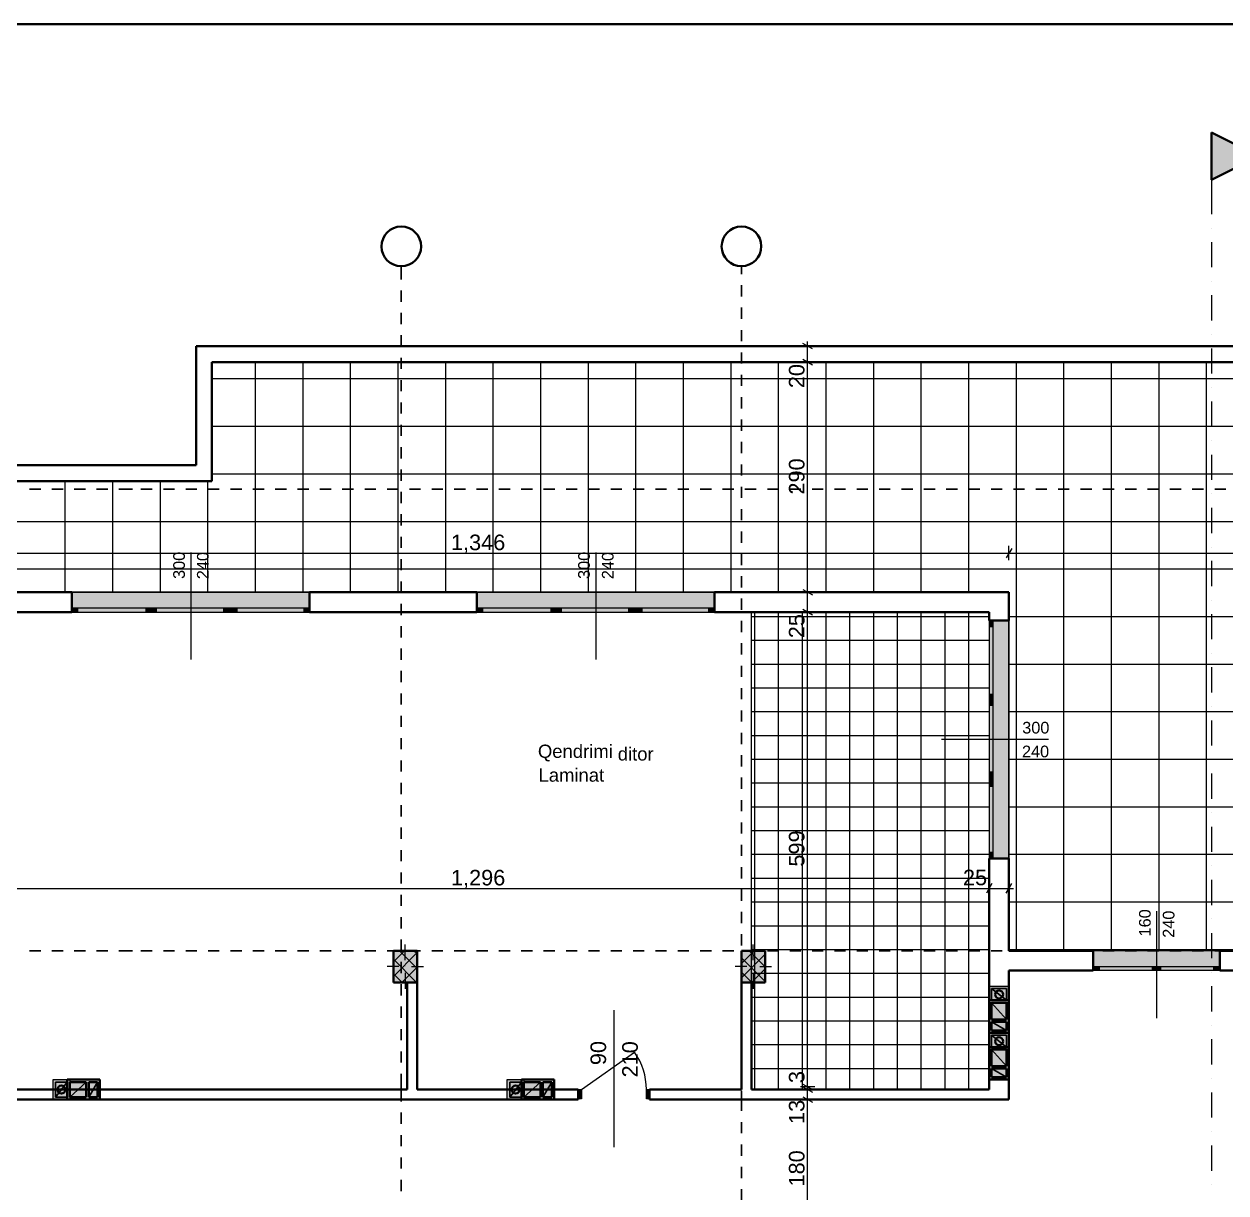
# Model space of a CAD drawing. Header units: centimetres. Extents: x -2434 to 2614, y -2658 to 878.
# Drawn here: x -894 to 623, y -597 to 878 of the extents above; entities that cross this region are included whole.
import ezdxf

# ---------------------------------------------------------------- set-up
doc = ezdxf.new("R2010")
doc.units = ezdxf.units.CM
for name, color, linetype, true_color in [('PDF_0_Pen_No__1#1', 7, 'Continuous', 0xa80f02), ('PDF_2D Drafting - General', 7, 'Continuous', 0xa80f02), ('PDF_A-COLS_Pen_No__97#1', 7, 'Continuous', 0x6a6a6a), ('PDF_Annotation - Text', 7, 'Continuous', 0xa80f02), ('PDF_Geometry', 7, 'Continuous', 0x999999), ('PDF_Marker - Section', 7, 'Continuous', 0x80c2ff), ('PDF_Structural - Shear', 7, 'Continuous', 0xdf0000)]:
    doc.layers.add(name, color=color, linetype=linetype, true_color=true_color)
doc.layers.add('PDF_Dimensioning - General', color=7, linetype='Continuous')
doc.layers.add('PDF_Structural - Bearing', color=7, linetype='Continuous')
doc.styles.add('PDF Arial', font='')
doc.styles.get('PDF Arial').set_extended_font_data('Arial')

msp = doc.modelspace()

# ---------------------------------------------------------------- linework, layer by layer
at = {"layer": 'PDF_0_Pen_No__1#1', "lineweight": 35}
for points in [[(324.4, -395.1), (324.4, -354)], [(324.4, -354), (349.5, -354)], [(327.4, -357), (346.5, -357)], [(327.4, -378), (327.4, -357)], [(346.5, -357), (346.5, -378)], [(349.5, -354), (349.5, -395.1)], [(346.5, -378), (327.4, -378)], [(346.5, -381), (327.4, -381)], [(327.4, -392.1), (327.4, -381)], [(346.5, -392.1), (327.4, -392.1)], [(346.5, -381), (346.5, -392.1)], [(349.5, -395.1), (324.4, -395.1)], [(324.4, -454.1), (324.4, -413.1)], [(324.4, -413.1), (349.5, -413.1)], [(327.4, -416.1), (346.5, -416.1)], [(327.4, -437.1), (327.4, -416.1)], [(346.5, -416.1), (346.5, -437.1)], [(349.5, -413.1), (349.5, -454.1)], [(346.5, -437.1), (327.4, -437.1)], [(-839.1, -479.1), (-839.1, -454.1)], [(-839.1, -454.1), (-798.1, -454.1)], [(-798.1, -454.1), (-798.1, -479.1)], [(-265.7, -479.1), (-265.7, -454.1)], [(-265.7, -454.1), (-224.7, -454.1)], [(-224.7, -454.1), (-224.7, -479.1)], [(349.5, -454.1), (324.4, -454.1)], [(346.5, -440.1), (327.4, -440.1)], [(327.4, -451.1), (327.4, -440.1)], [(346.5, -451.1), (327.4, -451.1)], [(346.5, -440.1), (346.5, -451.1)], [(-836.1, -476.1), (-836.1, -457.1)], [(-836.1, -457.1), (-815.1, -457.1)], [(-815.1, -457.1), (-815.1, -476.1)], [(-812.1, -457.1), (-812.1, -476.1)], [(-812.1, -457.1), (-801.1, -457.1)], [(-801.1, -457.1), (-801.1, -476.1)], [(-262.7, -476.1), (-262.7, -457.1)], [(-262.7, -457.1), (-241.7, -457.1)], [(-241.7, -457.1), (-241.7, -476.1)], [(-238.7, -457.1), (-238.7, -476.1)], [(-238.7, -457.1), (-227.7, -457.1)], [(-227.7, -457.1), (-227.7, -476.1)], [(-798.1, -479.1), (-839.1, -479.1)], [(-815.1, -476.1), (-836.1, -476.1)], [(-801.1, -476.1), (-812.1, -476.1)], [(-224.7, -479.1), (-265.7, -479.1)], [(-241.7, -476.1), (-262.7, -476.1)], [(-227.7, -476.1), (-238.7, -476.1)]]:
    msp.add_lwpolyline(points, dxfattribs=at)
at = {"layer": 'PDF_2D Drafting - General', "lineweight": 35}
msp.add_circle((337, -405.6), 5, dxfattribs=at)
for centre, ratio in [((337, -346.5), 0.999465), ((-846.6, -466.6), 0.999433), ((-273.2, -466.6), 0.999478)]:
    msp.add_ellipse(centre, major_axis=(-5, 0), ratio=ratio, dxfattribs=at)
at = {"layer": 'PDF_A-COLS_Pen_No__97#1', "lineweight": 18}
for points in [[(324.4, -357), (324.4, -336)], [(324.4, -336), (349.5, -336)], [(346.5, -339), (327.4, -339)], [(327.4, -339), (327.4, -354)], [(327.4, -354), (327.4, -339)], [(327.4, -339), (346.5, -339)], [(327.4, -339), (346.5, -354)], [(327.4, -354), (327.4, -339)], [(346.5, -354), (327.4, -339)], [(327.4, -339), (346.5, -339)], [(346.5, -354), (346.5, -339)], [(346.5, -339), (346.5, -354)], [(346.5, -339), (346.5, -354)], [(349.5, -336), (349.5, -357)], [(324.4, -354), (324.4, -395.1)], [(349.5, -354), (324.4, -354)], [(349.5, -357), (324.4, -357)], [(327.4, -354), (346.5, -354)], [(346.5, -354), (327.4, -354)], [(346.5, -354), (327.4, -354)], [(327.4, -357), (346.5, -357)], [(327.4, -378), (327.4, -357)], [(327.4, -378), (327.4, -357)], [(327.4, -357), (346.5, -378)], [(327.4, -357), (346.5, -378)], [(346.5, -357), (327.4, -357)], [(346.5, -357), (346.5, -378)], [(346.5, -378), (346.5, -357)], [(349.5, -395.1), (349.5, -354)], [(346.5, -378), (327.4, -378)], [(346.5, -378), (327.4, -378)], [(327.4, -381), (346.5, -381)], [(327.4, -392.1), (327.4, -381)], [(346.5, -392.1), (327.4, -381)], [(327.4, -381), (327.4, -392.1)], [(327.4, -381), (346.5, -392.1)], [(346.5, -381), (327.4, -381)], [(346.5, -392.1), (327.4, -392.1)], [(327.4, -392.1), (346.5, -392.1)], [(346.5, -381), (346.5, -392.1)], [(346.5, -392.1), (346.5, -381)], [(324.4, -416.1), (324.4, -395.1)], [(324.4, -395.1), (349.5, -395.1)], [(324.4, -395.1), (349.5, -395.1)], [(346.5, -398.1), (327.4, -398.1)], [(327.4, -398.1), (327.4, -413.1)], [(327.4, -413.1), (327.4, -398.1)], [(327.4, -398.1), (346.5, -398.1)], [(327.4, -398.1), (346.5, -413.1)], [(327.4, -413.1), (327.4, -398.1)], [(346.5, -413.1), (327.4, -398.1)], [(327.4, -398.1), (346.5, -398.1)], [(346.5, -413.1), (346.5, -398.1)], [(346.5, -398.1), (346.5, -413.1)], [(346.5, -398.1), (346.5, -413.1)], [(349.5, -395.1), (349.5, -416.1)], [(324.4, -413.1), (324.4, -454.1)], [(349.5, -413.1), (324.4, -413.1)], [(349.5, -416.1), (324.4, -416.1)], [(327.4, -413.1), (346.5, -413.1)], [(346.5, -413.1), (327.4, -413.1)], [(346.5, -413.1), (327.4, -413.1)], [(327.4, -416.1), (346.5, -416.1)], [(327.4, -437.1), (327.4, -416.1)], [(327.4, -437.1), (327.4, -416.1)], [(327.4, -416.1), (346.5, -437.1)], [(327.4, -416.1), (346.5, -437.1)], [(346.5, -416.1), (327.4, -416.1)], [(346.5, -416.1), (346.5, -437.1)], [(346.5, -437.1), (346.5, -416.1)], [(349.5, -454.1), (349.5, -413.1)], [(346.5, -437.1), (327.4, -437.1)], [(346.5, -437.1), (327.4, -437.1)], [(-857.1, -479.1), (-857.1, -454.1)], [(-857.1, -454.1), (-836.1, -454.1)], [(-839.1, -454.1), (-839.1, -479.1)], [(-798.1, -454.1), (-839.1, -454.1)], [(-836.1, -454.1), (-836.1, -479.1)], [(-798.1, -479.1), (-798.1, -454.1)], [(-283.7, -479.1), (-283.7, -454.1)], [(-283.7, -454.1), (-262.7, -454.1)], [(-265.7, -454.1), (-265.7, -479.1)], [(-224.7, -454.1), (-265.7, -454.1)], [(-262.7, -454.1), (-262.7, -479.1)], [(-224.7, -479.1), (-224.7, -454.1)], [(324.4, -454.1), (349.5, -454.1)], [(327.4, -440.1), (346.5, -440.1)], [(327.4, -451.1), (327.4, -440.1)], [(346.5, -451.1), (327.4, -440.1)], [(327.4, -440.1), (327.4, -451.1)], [(327.4, -440.1), (346.5, -451.1)], [(346.5, -440.1), (327.4, -440.1)], [(346.5, -451.1), (327.4, -451.1)], [(327.4, -451.1), (346.5, -451.1)], [(346.5, -440.1), (346.5, -451.1)], [(346.5, -451.1), (346.5, -440.1)], [(-839.1, -457.1), (-854.1, -457.1)], [(-854.1, -457.1), (-854.1, -476.1)], [(-854.1, -476.1), (-854.1, -457.1)], [(-854.1, -457.1), (-839.1, -457.1)], [(-854.1, -476.1), (-839.1, -457.1)], [(-839.1, -457.1), (-854.1, -476.1)], [(-854.1, -476.1), (-854.1, -457.1)], [(-854.1, -457.1), (-839.1, -457.1)], [(-839.1, -476.1), (-839.1, -457.1)], [(-839.1, -457.1), (-839.1, -476.1)], [(-839.1, -457.1), (-839.1, -476.1)], [(-836.1, -457.1), (-815.1, -457.1)], [(-836.1, -476.1), (-836.1, -457.1)], [(-836.1, -476.1), (-815.1, -457.1)], [(-836.1, -476.1), (-815.1, -457.1)], [(-836.1, -457.1), (-836.1, -476.1)], [(-815.1, -457.1), (-836.1, -457.1)], [(-815.1, -457.1), (-815.1, -476.1)], [(-815.1, -457.1), (-815.1, -476.1)], [(-812.1, -476.1), (-812.1, -457.1)], [(-812.1, -457.1), (-801.1, -457.1)], [(-801.1, -457.1), (-812.1, -476.1)], [(-812.1, -476.1), (-801.1, -457.1)], [(-812.1, -457.1), (-812.1, -476.1)], [(-801.1, -457.1), (-812.1, -457.1)], [(-801.1, -457.1), (-801.1, -476.1)], [(-801.1, -476.1), (-801.1, -457.1)], [(-265.7, -457.1), (-280.7, -457.1)], [(-280.7, -457.1), (-280.7, -476.1)], [(-280.7, -476.1), (-280.7, -457.1)], [(-280.7, -457.1), (-265.7, -457.1)], [(-280.7, -476.1), (-265.7, -457.1)], [(-265.7, -457.1), (-280.7, -476.1)], [(-280.7, -476.1), (-280.7, -457.1)], [(-280.7, -457.1), (-265.7, -457.1)], [(-265.7, -476.1), (-265.7, -457.1)], [(-265.7, -457.1), (-265.7, -476.1)], [(-265.7, -457.1), (-265.7, -476.1)], [(-262.7, -457.1), (-241.7, -457.1)], [(-262.7, -476.1), (-262.7, -457.1)], [(-262.7, -476.1), (-241.7, -457.1)], [(-262.7, -476.1), (-241.7, -457.1)], [(-262.7, -457.1), (-262.7, -476.1)], [(-241.7, -457.1), (-262.7, -457.1)], [(-241.7, -457.1), (-241.7, -476.1)], [(-241.7, -457.1), (-241.7, -476.1)], [(-238.7, -476.1), (-238.7, -457.1)], [(-238.7, -457.1), (-227.7, -457.1)], [(-227.7, -457.1), (-238.7, -476.1)], [(-238.7, -476.1), (-227.7, -457.1)], [(-238.7, -457.1), (-238.7, -476.1)], [(-227.7, -457.1), (-238.7, -457.1)], [(-227.7, -457.1), (-227.7, -476.1)], [(-227.7, -476.1), (-227.7, -457.1)], [(-836.1, -479.1), (-857.1, -479.1)], [(-854.1, -476.1), (-839.1, -476.1)], [(-839.1, -476.1), (-854.1, -476.1)], [(-839.1, -476.1), (-854.1, -476.1)], [(-839.1, -479.1), (-798.1, -479.1)], [(-815.1, -476.1), (-836.1, -476.1)], [(-815.1, -476.1), (-836.1, -476.1)], [(-801.1, -476.1), (-812.1, -476.1)], [(-812.1, -476.1), (-801.1, -476.1)], [(-262.7, -479.1), (-283.7, -479.1)], [(-280.7, -476.1), (-265.7, -476.1)], [(-265.7, -476.1), (-280.7, -476.1)], [(-265.7, -476.1), (-280.7, -476.1)], [(-265.7, -479.1), (-224.7, -479.1)], [(-241.7, -476.1), (-262.7, -476.1)], [(-241.7, -476.1), (-262.7, -476.1)], [(-227.7, -476.1), (-238.7, -476.1)], [(-238.7, -476.1), (-227.7, -476.1)]]:
    msp.add_lwpolyline(points, dxfattribs=at)
at = {"layer": 'PDF_A-COLS_Pen_No__97#1', "transparency": 33554559}
for points in [[(349.5, -357), (324.4, -357), (349.5, -336), (324.4, -336)], [(346.5, -354), (346.5, -339), (327.4, -354), (327.4, -339)], [(349.5, -395.1), (324.4, -395.1), (349.5, -354), (324.4, -354)], [(346.5, -378), (346.5, -357), (327.4, -378), (327.4, -357)], [(346.5, -378), (327.4, -378), (327.4, -357)], [(346.5, -381), (327.4, -381), (346.5, -392.1), (327.4, -392.1)], [(327.4, -381), (346.5, -392.1), (327.4, -392.1)], [(349.5, -416.1), (324.4, -416.1), (349.5, -395.1), (324.4, -395.1)], [(346.5, -413.1), (346.5, -398.1), (327.4, -413.1), (327.4, -398.1)], [(349.5, -454.1), (324.4, -454.1), (349.5, -413.1), (324.4, -413.1)], [(346.5, -437.1), (346.5, -416.1), (327.4, -437.1), (327.4, -416.1)], [(346.5, -437.1), (327.4, -437.1), (327.4, -416.1)], [(-836.1, -454.1), (-836.1, -479.1), (-857.1, -454.1), (-857.1, -479.1)], [(-798.1, -454.1), (-798.1, -479.1), (-839.1, -454.1), (-839.1, -479.1)], [(-262.7, -454.1), (-262.7, -479.1), (-283.7, -454.1), (-283.7, -479.1)], [(-224.7, -454.1), (-224.7, -479.1), (-265.7, -454.1), (-265.7, -479.1)], [(346.5, -440.1), (327.4, -440.1), (346.5, -451.1), (327.4, -451.1)], [(327.4, -440.1), (346.5, -451.1), (327.4, -451.1)], [(-839.1, -457.1), (-854.1, -457.1), (-839.1, -476.1), (-854.1, -476.1)], [(-815.1, -457.1), (-836.1, -457.1), (-815.1, -476.1), (-836.1, -476.1)], [(-815.1, -457.1), (-815.1, -476.1), (-836.1, -476.1)], [(-812.1, -457.1), (-812.1, -476.1), (-801.1, -457.1), (-801.1, -476.1)], [(-812.1, -476.1), (-801.1, -457.1), (-801.1, -476.1)], [(-265.7, -457.1), (-280.7, -457.1), (-265.7, -476.1), (-280.7, -476.1)], [(-241.7, -457.1), (-262.7, -457.1), (-241.7, -476.1), (-262.7, -476.1)], [(-241.7, -457.1), (-241.7, -476.1), (-262.7, -476.1)], [(-238.7, -457.1), (-238.7, -476.1), (-227.7, -457.1), (-227.7, -476.1)], [(-238.7, -476.1), (-227.7, -457.1), (-227.7, -476.1)]]:
    msp.add_solid(points, dxfattribs=at)
at = {"layer": 'PDF_A-COLS_Pen_No__97#1', "color": 7, "true_color": 0xffffff, "transparency": 33554559}
for points in [[(346.5, -354), (327.4, -354), (346.5, -339), (327.4, -339)], [(346.5, -354), (327.4, -339), (346.5, -339)], [(346.5, -378), (327.4, -357), (346.5, -357)], [(346.5, -392.1), (327.4, -381), (346.5, -381)], [(346.5, -413.1), (327.4, -413.1), (346.5, -398.1), (327.4, -398.1)], [(346.5, -413.1), (327.4, -398.1), (346.5, -398.1)], [(346.5, -437.1), (327.4, -416.1), (346.5, -416.1)], [(346.5, -451.1), (327.4, -440.1), (346.5, -440.1)], [(-839.1, -457.1), (-839.1, -476.1), (-854.1, -457.1), (-854.1, -476.1)], [(-839.1, -457.1), (-854.1, -476.1), (-854.1, -457.1)], [(-815.1, -457.1), (-836.1, -476.1), (-836.1, -457.1)], [(-801.1, -457.1), (-812.1, -476.1), (-812.1, -457.1)], [(-265.7, -457.1), (-265.7, -476.1), (-280.7, -457.1), (-280.7, -476.1)], [(-265.7, -457.1), (-280.7, -476.1), (-280.7, -457.1)], [(-241.7, -457.1), (-262.7, -476.1), (-262.7, -457.1)], [(-227.7, -457.1), (-238.7, -476.1), (-238.7, -457.1)]]:
    msp.add_solid(points, dxfattribs=at)
at = {"layer": 'PDF_A-COLS_Pen_No__97#1', "color": 5, "transparency": 33554559}
for points in [[(327.4, -339), (346.5, -354), (327.4, -354)], [(327.4, -398.1), (346.5, -413.1), (327.4, -413.1)], [(-854.1, -476.1), (-839.1, -457.1), (-839.1, -476.1)], [(-280.7, -476.1), (-265.7, -457.1), (-265.7, -476.1)]]:
    msp.add_solid(points, dxfattribs=at)
at = {"layer": 'PDF_Dimensioning - General', "lineweight": 13}
for points in [[(104.3, 471.3), (86.3, 471.3)], [(101.3, 467.9), (89.3, 474.8)], [(95.3, 471.3), (95.3, 477.2)], [(95.3, 451.3), (95.3, 471.3)], [(104.3, 451.3), (86.3, 451.3)], [(89.3, 454.8), (101.3, 447.9)], [(95.3, 160.9), (95.3, 451.3)], [(352.9, 216.2), (346, 204.2)], [(349.5, 201.2), (349.5, 219.2)], [(-996.6, 210.2), (349.5, 210.2)], [(349.5, 210.2), (1540.9, 210.2)], [(104.3, 160.9), (86.3, 160.9)], [(89.3, 164.4), (101.3, 157.4)], [(95.3, 135.9), (95.3, 160.9)], [(89.3, 139.3), (101.3, 132.4)], [(104.3, 135.9), (86.3, 135.9)], [(95.3, -463.1), (95.3, 135.9)], [(327.9, -206.8), (321, -218.8)], [(324.4, -221.8), (324.4, -203.8)], [(346, -218.8), (352.9, -206.8)], [(349.5, -221.8), (349.5, -203.8)], [(-971.6, -212.8), (324.4, -212.8)], [(324.4, -212.8), (349.5, -212.8)], [(349.5, -212.8), (355.3, -212.8)], [(104.3, -463.1), (86.3, -463.1)], [(104.3, -466.6), (86.3, -466.6)], [(89.3, -459.6), (101.3, -466.6)], [(89.3, -463.1), (101.3, -470)], [(95.3, -466.6), (95.3, -463.1)], [(95.3, -479.1), (95.3, -466.6)], [(104.3, -479.1), (86.3, -479.1)], [(89.3, -475.6), (101.3, -482.6)], [(95.3, -659.2), (95.3, -479.1)]]:
    msp.add_lwpolyline(points, dxfattribs=at)
at = {"layer": 'PDF_Geometry', "color": 7, "lineweight": 35}
msp.add_lwpolyline([(-2404.3, 877.7), (2587, 877.7)], dxfattribs=at)
at = {"layer": 'PDF_Geometry', "color": 7, "lineweight": 13}
for points in [[(-656.6, 451.3), (-656.6, 301.1)], [(1540.9, 451.3), (-656.6, 451.3)], [(-656.6, 301.1), (-1702.3, 301.1)], [(349.5, 160.9), (-996.6, 160.9)], [(349.5, 160.9), (-996.6, 160.9)], [(349.5, -291.5), (349.5, 160.9)], [(349.5, -291.5), (349.5, 160.9)], [(24.3, -466.6), (24.3, 135.9)], [(24.3, 135.9), (324.4, 135.9)], [(324.4, 135.9), (324.4, -466.6)], [(1045.7, -291.5), (349.5, -291.5)], [(1045.7, -291.5), (349.5, -291.5)], [(324.4, -466.6), (24.3, -466.6)]]:
    msp.add_lwpolyline(points, dxfattribs=at)
at = {"layer": 'PDF_Geometry', "lineweight": 13}
for points in [[(-601.5, 160.9), (-601.5, 451.3)], [(-541.5, 160.9), (-541.5, 451.3)], [(-481.5, 160.9), (-481.5, 451.3)], [(-421.5, 160.9), (-421.5, 451.3)], [(-361.4, 160.9), (-361.4, 451.3)], [(-301.4, 160.9), (-301.4, 451.3)], [(-241.4, 160.9), (-241.4, 451.3)], [(-181.4, 160.9), (-181.4, 451.3)], [(-121.3, 160.9), (-121.3, 451.3)], [(-61.3, 160.9), (-61.3, 451.3)], [(-1.3, 160.9), (-1.3, 451.3)], [(58.7, 160.9), (58.7, 451.3)], [(118.7, 160.9), (118.7, 451.3)], [(178.8, 160.9), (178.8, 451.3)], [(238.8, 160.9), (238.8, 451.3)], [(298.8, 160.9), (298.8, 451.3)], [(358.8, -291.5), (358.8, 451.3)], [(418.9, -291.5), (418.9, 451.3)], [(478.9, -291.5), (478.9, 451.3)], [(538.9, -291.5), (538.9, 451.3)], [(598.9, -291.5), (598.9, 451.3)], [(-656.6, 430.4), (1540.9, 430.4)], [(-656.6, 370.4), (1540.9, 370.4)], [(-656.6, 310.3), (1540.9, 310.3)], [(-841.6, 160.9), (-841.6, 301.1)], [(-781.6, 160.9), (-781.6, 301.1)], [(-721.6, 160.9), (-721.6, 301.1)], [(-661.6, 160.9), (-661.6, 301.1)], [(-1702.3, 250.3), (1540.9, 250.3)], [(-1702.3, 190.3), (1540.9, 190.3)], [(24.3, 130.3), (324.4, 130.3)], [(28.7, -466.6), (28.7, 135.9)], [(58.7, -466.6), (58.7, 135.9)], [(88.7, -466.6), (88.7, 135.9)], [(118.7, -466.6), (118.7, 135.9)], [(148.8, -466.6), (148.8, 135.9)], [(178.8, -466.6), (178.8, 135.9)], [(208.8, -466.6), (208.8, 135.9)], [(238.8, -466.6), (238.8, 135.9)], [(268.8, -466.6), (268.8, 135.9)], [(298.8, -466.6), (298.8, 135.9)], [(349.5, 130.3), (1540.9, 130.3)], [(24.3, 100.3), (324.4, 100.3)], [(24.3, 70.3), (324.4, 70.3)], [(349.5, 70.3), (1540.9, 70.3)], [(24.3, 40.2), (324.4, 40.2)], [(24.3, 10.2), (324.4, 10.2)], [(349.5, 10.2), (1540.9, 10.2)], [(24.3, -19.8), (324.4, -19.8)], [(24.3, -49.8), (324.4, -49.8)], [(349.5, -49.8), (1540.9, -49.8)], [(24.3, -79.8), (324.4, -79.8)], [(24.3, -109.8), (324.4, -109.8)], [(349.5, -109.8), (1540.9, -109.8)], [(24.3, -139.8), (324.4, -139.8)], [(24.3, -169.8), (324.4, -169.8)], [(349.5, -169.8), (1540.9, -169.8)], [(24.3, -199.9), (324.4, -199.9)], [(24.3, -229.9), (324.4, -229.9)], [(349.5, -229.9), (1540.9, -229.9)], [(24.3, -259.9), (324.4, -259.9)], [(24.3, -289.9), (324.4, -289.9)], [(349.5, -289.9), (1540.9, -289.9)], [(24.3, -319.9), (324.4, -319.9)], [(24.3, -349.9), (324.4, -349.9)], [(24.3, -379.9), (324.4, -379.9)], [(24.3, -409.9), (324.4, -409.9)], [(24.3, -439.9), (324.4, -439.9)]]:
    msp.add_lwpolyline(points, dxfattribs=at)
at = {"layer": 'PDF_Marker - Section', "color": 161, "lineweight": 35, "true_color": 0x40a5ff}
for points in [[(665.2, 711.1), (605.2, 741.1)], [(605.2, 741.1), (605.2, 681.1)], [(605.2, 681.1), (665.2, 711.1)]]:
    msp.add_lwpolyline(points, dxfattribs=at)
at = {"layer": 'PDF_Marker - Section', "lineweight": 18}
for points in [[(605.2, 681.1), (605.2, 637.9)], [(605.2, 620.3), (605.2, 620.3)], [(605.2, 602.6), (605.2, 570.9)], [(605.2, 553.2), (605.2, 553.2)], [(605.2, 535.6), (605.2, 503.8)], [(605.2, 486.2), (605.2, 486.2)], [(605.2, 468.5), (605.2, 436.8)], [(605.2, 419.1), (605.2, 419.1)], [(605.2, 401.5), (605.2, 369.7)], [(605.2, 352.1), (605.2, 352.1)], [(605.2, 334.4), (605.2, 302.6)], [(605.2, 285), (605.2, 285)], [(605.2, 267.4), (605.2, 235.6)], [(605.2, 217.9), (605.2, 217.9)], [(605.2, 200.3), (605.2, 168.5)], [(605.2, 150.9), (605.2, 150.9)], [(605.2, 133.2), (605.2, 101.5)], [(605.2, 83.8), (605.2, 83.8)], [(605.2, 66.2), (605.2, 34.4)], [(605.2, 16.8), (605.2, 16.8)], [(605.2, -0.9), (605.2, -32.6)], [(605.2, -50.3), (605.2, -50.3)], [(605.2, -67.9), (605.2, -99.7)], [(605.2, -117.3), (605.2, -117.3)], [(605.2, -135), (605.2, -166.7)], [(605.2, -184.4), (605.2, -184.4)], [(605.2, -202), (605.2, -233.8)], [(605.2, -251.4), (605.2, -251.4)], [(605.2, -269.1), (605.2, -300.8)], [(605.2, -318.5), (605.2, -318.5)], [(605.2, -336.1), (605.2, -367.9)], [(605.2, -385.5), (605.2, -385.5)], [(605.2, -403.2), (605.2, -434.9)], [(605.2, -452.6), (605.2, -452.6)], [(605.2, -470.2), (605.2, -502)], [(605.2, -519.6), (605.2, -519.6)], [(605.2, -537.3), (605.2, -569.1)], [(605.2, -586.7), (605.2, -586.7)]]:
    msp.add_lwpolyline(points, dxfattribs=at)
at = {"layer": 'PDF_Marker - Section', "color": 161, "true_color": 0x40a5ff, "transparency": 33554559}
msp.add_solid([(605.2, 741.1), (605.2, 681.1), (665.2, 711.1)], dxfattribs=at)
at = {"layer": 'PDF_Structural - Bearing', "lineweight": 35}
for points in [[(-676.6, 471.3), (-676.6, 321.1)], [(-676.6, 471.3), (-656.6, 471.3)], [(1540.9, 471.3), (-656.6, 471.3)], [(-656.6, 301.1), (-656.6, 451.3)], [(-656.6, 451.3), (1540.9, 451.3)], [(-676.6, 321.1), (-1722.3, 321.1)], [(-1702.3, 301.1), (-676.6, 301.1)], [(-656.6, 301.1), (-676.6, 301.1)], [(-833.3, 160.9), (-996.6, 160.9)], [(-833.3, 140.9), (-833.3, 160.9)], [(-833.3, 140.9), (-833.3, 160.9)], [(-533.2, 140.9), (-533.2, 160.9)], [(-322.3, 160.9), (-533.2, 160.9)], [(-533.2, 140.9), (-533.2, 160.9)], [(-322.3, 140.9), (-322.3, 160.9)], [(-322.3, 140.9), (-322.3, 160.9)], [(-22.1, 140.9), (-22.1, 160.9)], [(324.4, 160.9), (-22.1, 160.9)], [(-22.1, 140.9), (-22.1, 160.9)], [(349.5, 160.9), (324.4, 160.9)], [(349.5, 125.2), (349.5, 160.9)], [(-833.3, 135.9), (-833.3, 140.9)], [(-833.3, 135.9), (-833.3, 140.9)], [(-833.3, 135.9), (-833.3, 140.9)], [(-533.2, 135.9), (-533.2, 140.9)], [(-533.2, 135.9), (-533.2, 140.9)], [(-533.2, 135.9), (-533.2, 140.9)], [(-322.3, 135.9), (-322.3, 140.9)], [(-322.3, 135.9), (-322.3, 140.9)], [(-322.3, 135.9), (-322.3, 140.9)], [(-22.1, 135.9), (-22.1, 140.9)], [(-22.1, 135.9), (-22.1, 140.9)], [(-22.1, 135.9), (-22.1, 140.9)], [(-971.6, 135.9), (-833.3, 135.9)], [(-533.2, 135.9), (-322.3, 135.9)], [(-22.1, 135.9), (324.4, 135.9)], [(324.4, 135.9), (324.4, 125.2)], [(324.4, 125.2), (329.5, 125.2)], [(324.4, 125.2), (329.5, 125.2)], [(324.4, 125.2), (329.5, 125.2)], [(329.5, 125.2), (349.5, 125.2)], [(329.5, 125.2), (349.5, 125.2)], [(324.4, -174.9), (329.5, -174.9)], [(324.4, -174.9), (324.4, -466.6)], [(324.4, -174.9), (329.5, -174.9)], [(324.4, -174.9), (329.5, -174.9)], [(329.5, -174.9), (349.5, -174.9)], [(329.5, -174.9), (349.5, -174.9)], [(349.5, -291.5), (349.5, -174.9)], [(-397.5, -291.5), (-427.5, -291.5)], [(-427.5, -291.5), (-427.5, -331.5)], [(-397.5, -331.5), (-397.5, -291.5)], [(41.8, -291.5), (11.8, -291.5)], [(11.8, -291.5), (11.8, -331.5)], [(41.8, -331.5), (41.8, -291.5)], [(455.7, -291.5), (349.5, -291.5)], [(455.7, -311.5), (455.7, -291.5)], [(455.7, -311.5), (455.7, -291.5)], [(615.7, -311.5), (615.7, -291.5)], [(710.8, -291.5), (615.7, -291.5)], [(615.7, -311.5), (615.7, -291.5)], [(349.5, -479.1), (349.5, -316.5)], [(349.5, -316.5), (455.7, -316.5)], [(455.7, -316.5), (455.7, -311.5)], [(455.7, -316.5), (455.7, -311.5)], [(455.7, -316.5), (455.7, -311.5)], [(615.7, -316.5), (615.7, -311.5)], [(615.7, -316.5), (615.7, -311.5)], [(615.7, -316.5), (615.7, -311.5)], [(615.7, -316.5), (710.8, -316.5)], [(-427.5, -331.5), (-397.5, -331.5)], [(-410, -331.5), (-410, -466.6)], [(-397.5, -466.6), (-397.5, -331.5)], [(11.8, -331.5), (11.8, -466.6)], [(11.8, -331.5), (41.8, -331.5)], [(24.3, -466.6), (24.3, -331.5)], [(-410, -466.6), (-971.6, -466.6)], [(-194.2, -466.6), (-397.5, -466.6)], [(-194.2, -466.6), (-197.9, -466.6)], [(-194.2, -466.6), (-197.9, -466.6)], [(-194.2, -466.6), (-197.9, -466.6)], [(-194.2, -466.6), (-194.2, -478.1)], [(-194.2, -466.6), (-194.2, -478.1)], [(-194.2, -466.6), (-194.2, -478.1)], [(-104.2, -466.6), (-100.5, -466.6)], [(-104.2, -466.6), (-104.2, -478.1)], [(11.8, -466.6), (-104.2, -466.6)], [(-104.2, -466.6), (-104.2, -478.1)], [(-104.2, -466.6), (-104.2, -478.1)], [(-104.2, -466.6), (-100.5, -466.6)], [(-104.2, -466.6), (-100.5, -466.6)], [(324.4, -466.6), (24.3, -466.6)], [(-971.6, -479.1), (-194.2, -479.1)], [(-194.2, -479.1), (-197.9, -479.1)], [(-194.2, -479.1), (-197.9, -479.1)], [(-194.2, -479.1), (-197.9, -479.1)], [(-194.2, -478.1), (-194.2, -479.1)], [(-194.2, -478.1), (-194.2, -479.1)], [(-194.2, -478.1), (-194.2, -479.1)], [(-104.2, -478.1), (-104.2, -479.1)], [(-104.2, -478.1), (-104.2, -479.1)], [(-104.2, -478.1), (-104.2, -479.1)], [(-104.2, -479.1), (-100.5, -479.1)], [(-104.2, -479.1), (324.4, -479.1)], [(-104.2, -479.1), (-100.5, -479.1)], [(-104.2, -479.1), (-100.5, -479.1)], [(349.5, -479.1), (324.4, -479.1)]]:
    msp.add_lwpolyline(points, dxfattribs=at)
at = {"layer": 'PDF_Structural - Bearing', "lineweight": 13}
for points in [[(-683.3, 210.9), (-683.3, 75.9)], [(-172.2, 210.9), (-172.2, 75.9)], [(399.5, -24.9), (264.4, -24.9)], [(535.7, -241.5), (535.7, -376.5)], [(-427.5, -305.4), (-413.7, -291.5)], [(-427.5, -323.8), (-397.5, -293.8)], [(-398.2, -331.5), (-427.5, -302.2)], [(-397.5, -313.9), (-419.9, -291.5)], [(-397.5, -295.5), (-401.5, -291.5)], [(11.8, -307.4), (27.8, -291.5)], [(11.8, -325.8), (41.8, -295.8)], [(41.8, -330.2), (11.8, -300.2)], [(41.8, -311.8), (21.5, -291.5)], [(41.8, -293.4), (39.9, -291.5)], [(-416.9, -331.5), (-397.5, -312.2)], [(24.5, -331.5), (41.8, -314.2)], [(-416.6, -331.5), (-427.5, -320.6)], [(-398.5, -331.5), (-397.5, -330.6)], [(24.8, -331.5), (11.8, -318.6)], [(-149.2, -366.5), (-149.2, -539.1)]]:
    msp.add_lwpolyline(points, dxfattribs=at)
at = {"layer": 'PDF_Structural - Bearing', "color": 30, "lineweight": 18, "true_color": 0xff6600}
for points in [[(-833.3, 160.9), (-533.2, 160.9)], [(-322.3, 160.9), (-22.1, 160.9)], [(-740.1, 140.9), (-825.8, 140.9)], [(-642, 140.9), (-726.5, 140.9)], [(-540.7, 140.9), (-624.5, 140.9)], [(-229, 140.9), (-314.8, 140.9)], [(-130.9, 140.9), (-215.4, 140.9)], [(-29.6, 140.9), (-113.4, 140.9)], [(-833.3, 135.9), (-533.2, 135.9)], [(-825.8, 135.9), (-740.1, 135.9)], [(-726.5, 135.9), (-642, 135.9)], [(-624.5, 135.9), (-540.7, 135.9)], [(-322.3, 135.9), (-22.1, 135.9)], [(-314.8, 135.9), (-229, 135.9)], [(-215.4, 135.9), (-130.9, 135.9)], [(-113.4, 135.9), (-29.6, 135.9)], [(324.4, 125.2), (324.4, -174.9)], [(349.5, 125.2), (349.5, -174.9)], [(324.4, 117.7), (324.4, 32)], [(329.5, 32), (329.5, 117.7)], [(324.4, 18.4), (324.4, -66.1)], [(329.5, -66.1), (329.5, 18.4)], [(324.4, -83.6), (324.4, -167.4)], [(329.5, -167.4), (329.5, -83.6)], [(615.7, -291.5), (455.7, -291.5)], [(615.7, -316.5), (455.7, -316.5)], [(463.2, -311.5), (530.7, -311.5)], [(530.7, -316.5), (463.2, -316.5)], [(540.7, -311.5), (608.2, -311.5)], [(608.2, -316.5), (540.7, -316.5)], [(-190.2, -466.6), (-123, -419.5)]]:
    msp.add_lwpolyline(points, dxfattribs=at)
at = {"layer": 'PDF_Structural - Bearing', "color": 30, "lineweight": 20, "true_color": 0xff6600}
for points in [[(-825.8, 140.9), (-833.3, 140.9)], [(-825.8, 135.9), (-825.8, 140.9)], [(-733.3, 140.9), (-740.1, 140.9)], [(-740.1, 140.9), (-740.1, 135.9)], [(-726.5, 140.9), (-733.3, 140.9)], [(-726.5, 135.9), (-726.5, 140.9)], [(-633.2, 140.9), (-642, 140.9)], [(-642, 140.9), (-642, 135.9)], [(-624.5, 140.9), (-633.2, 140.9)], [(-624.5, 135.9), (-624.5, 140.9)], [(-533.2, 140.9), (-540.7, 140.9)], [(-540.7, 140.9), (-540.7, 135.9)], [(-314.8, 140.9), (-322.3, 140.9)], [(-314.8, 135.9), (-314.8, 140.9)], [(-222.2, 140.9), (-229, 140.9)], [(-229, 140.9), (-229, 135.9)], [(-215.4, 140.9), (-222.2, 140.9)], [(-215.4, 135.9), (-215.4, 140.9)], [(-122.2, 140.9), (-130.9, 140.9)], [(-130.9, 140.9), (-130.9, 135.9)], [(-113.4, 140.9), (-122.2, 140.9)], [(-113.4, 135.9), (-113.4, 140.9)], [(-22.1, 140.9), (-29.6, 140.9)], [(-29.6, 140.9), (-29.6, 135.9)], [(-833.3, 135.9), (-825.8, 135.9)], [(-740.1, 135.9), (-733.3, 135.9)], [(-733.3, 135.9), (-726.5, 135.9)], [(-642, 135.9), (-633.2, 135.9)], [(-633.2, 135.9), (-624.5, 135.9)], [(-540.7, 135.9), (-533.2, 135.9)], [(-322.3, 135.9), (-314.8, 135.9)], [(-229, 135.9), (-222.2, 135.9)], [(-222.2, 135.9), (-215.4, 135.9)], [(-130.9, 135.9), (-122.2, 135.9)], [(-122.2, 135.9), (-113.4, 135.9)], [(-29.6, 135.9), (-22.1, 135.9)], [(324.4, 125.2), (324.4, 117.7)], [(329.5, 117.7), (329.5, 125.2)], [(324.4, 117.7), (329.5, 117.7)], [(329.5, 32), (324.4, 32)], [(324.4, 32), (324.4, 25.2)], [(329.5, 25.2), (329.5, 32)], [(324.4, 25.2), (324.4, 18.4)], [(324.4, 18.4), (329.5, 18.4)], [(329.5, 18.4), (329.5, 25.2)], [(329.5, -66.1), (324.4, -66.1)], [(324.4, -66.1), (324.4, -74.9)], [(324.4, -74.9), (324.4, -83.6)], [(329.5, -74.9), (329.5, -66.1)], [(329.5, -83.6), (329.5, -74.9)], [(324.4, -83.6), (329.5, -83.6)], [(329.5, -167.4), (324.4, -167.4)], [(324.4, -167.4), (324.4, -174.9)], [(329.5, -174.9), (329.5, -167.4)], [(455.7, -311.5), (463.2, -311.5)], [(463.2, -316.5), (455.7, -316.5)], [(463.2, -311.5), (463.2, -316.5)], [(530.7, -316.5), (530.7, -311.5)], [(530.7, -311.5), (535.7, -311.5)], [(535.7, -316.5), (530.7, -316.5)], [(535.7, -311.5), (540.7, -311.5)], [(540.7, -316.5), (535.7, -316.5)], [(540.7, -311.5), (540.7, -316.5)], [(608.2, -316.5), (608.2, -311.5)], [(608.2, -311.5), (615.7, -311.5)], [(615.7, -316.5), (608.2, -316.5)], [(-194.2, -466.6), (-190.2, -466.6)], [(-194.2, -478.1), (-194.2, -466.6)], [(-190.2, -466.6), (-190.2, -478.1)], [(-108.2, -478.1), (-108.2, -466.6)], [(-108.2, -466.6), (-104.2, -466.6)], [(-104.2, -466.6), (-104.2, -478.1)], [(-190.2, -478.1), (-194.2, -478.1)], [(-104.2, -478.1), (-108.2, -478.1)]]:
    msp.add_lwpolyline(points, dxfattribs=at)
at = {"layer": 'PDF_Structural - Bearing', "color": 1, "lineweight": 0}
for points in [[(-412.5, -303.5), (-412.5, -283.5)], [(26.8, -303.5), (26.8, -283.5)], [(-420.5, -311.5), (-435.5, -311.5)], [(-412.5, -311.5), (-412.5, -311.5)], [(-404.5, -311.5), (-389.5, -311.5)], [(18.8, -311.5), (3.8, -311.5)], [(26.8, -311.5), (26.8, -311.5)], [(34.8, -311.5), (49.8, -311.5)], [(-412.5, -319.5), (-412.5, -339.5)], [(26.8, -319.5), (26.8, -339.5)]]:
    msp.add_lwpolyline(points, dxfattribs=at)
at = {"layer": 'PDF_Structural - Bearing', "color": 30, "lineweight": 18, "true_color": 0xff6600}
msp.add_arc((-190.2, -466.6), 82, 359.9963, 35.0082, dxfattribs=at)
at = {"layer": 'PDF_Structural - Bearing', "color": 7, "true_color": 0xffffff, "transparency": 33554559}
for points in [[(-533.2, 135.9), (-833.3, 135.9), (-533.2, 160.9), (-833.3, 160.9)], [(-22.1, 135.9), (-322.3, 135.9), (-22.1, 160.9), (-322.3, 160.9)], [(-833.3, 135.9), (-825.8, 135.9), (-833.3, 140.9), (-825.8, 140.9)], [(-825.8, 135.9), (-740.1, 135.9), (-825.8, 140.9), (-740.1, 140.9)], [(-733.3, 140.9), (-740.1, 140.9), (-733.3, 135.9), (-740.1, 135.9)], [(-733.3, 135.9), (-726.5, 135.9), (-733.3, 140.9), (-726.5, 140.9)], [(-726.5, 135.9), (-642, 135.9), (-726.5, 140.9), (-642, 140.9)], [(-633.2, 140.9), (-642, 140.9), (-633.2, 135.9), (-642, 135.9)], [(-633.2, 135.9), (-624.5, 135.9), (-633.2, 140.9), (-624.5, 140.9)], [(-624.5, 135.9), (-540.7, 135.9), (-624.5, 140.9), (-540.7, 140.9)], [(-533.2, 140.9), (-540.7, 140.9), (-533.2, 135.9), (-540.7, 135.9)], [(-322.3, 135.9), (-314.8, 135.9), (-322.3, 140.9), (-314.8, 140.9)], [(-314.8, 135.9), (-229, 135.9), (-314.8, 140.9), (-229, 140.9)], [(-222.2, 140.9), (-229, 140.9), (-222.2, 135.9), (-229, 135.9)], [(-222.2, 135.9), (-215.4, 135.9), (-222.2, 140.9), (-215.4, 140.9)], [(-215.4, 135.9), (-130.9, 135.9), (-215.4, 140.9), (-130.9, 140.9)], [(-122.2, 140.9), (-130.9, 140.9), (-122.2, 135.9), (-130.9, 135.9)], [(-122.2, 135.9), (-113.4, 135.9), (-122.2, 140.9), (-113.4, 140.9)], [(-113.4, 135.9), (-29.6, 135.9), (-113.4, 140.9), (-29.6, 140.9)], [(-22.1, 140.9), (-29.6, 140.9), (-22.1, 135.9), (-29.6, 135.9)], [(324.4, -174.9), (324.4, 125.2), (349.5, -174.9), (349.5, 125.2)], [(324.4, 125.2), (324.4, 117.7), (329.5, 125.2), (329.5, 117.7)], [(324.4, 117.7), (324.4, 32), (329.5, 117.7), (329.5, 32)], [(329.5, 25.2), (329.5, 32), (324.4, 25.2), (324.4, 32)], [(324.4, 25.2), (324.4, 18.4), (329.5, 25.2), (329.5, 18.4)], [(324.4, 18.4), (324.4, -66.1), (329.5, 18.4), (329.5, -66.1)], [(329.5, -74.9), (329.5, -66.1), (324.4, -74.9), (324.4, -66.1)], [(324.4, -74.9), (324.4, -83.6), (329.5, -74.9), (329.5, -83.6)], [(324.4, -83.6), (324.4, -167.4), (329.5, -83.6), (329.5, -167.4)], [(329.5, -174.9), (329.5, -167.4), (324.4, -174.9), (324.4, -167.4)], [(-427.5, -331.5), (-427.5, -291.5), (-397.5, -331.5), (-397.5, -291.5)], [(11.8, -331.5), (11.8, -291.5), (41.8, -331.5), (41.8, -291.5)], [(455.7, -316.5), (455.7, -291.5), (615.7, -316.5), (615.7, -291.5)], [(455.7, -311.5), (455.7, -316.5), (463.2, -311.5), (463.2, -316.5)], [(530.7, -316.5), (530.7, -311.5), (463.2, -316.5), (463.2, -311.5)], [(535.7, -316.5), (535.7, -311.5), (530.7, -316.5), (530.7, -311.5)], [(535.7, -311.5), (535.7, -316.5), (540.7, -311.5), (540.7, -316.5)], [(608.2, -316.5), (608.2, -311.5), (540.7, -316.5), (540.7, -311.5)], [(615.7, -316.5), (615.7, -311.5), (608.2, -316.5), (608.2, -311.5)], [(-194.2, -466.6), (-194.2, -478.1), (-190.2, -466.6), (-190.2, -478.1)], [(-104.2, -478.1), (-104.2, -466.6), (-108.2, -478.1), (-108.2, -466.6)]]:
    msp.add_solid(points, dxfattribs=at)
at = {"layer": 'PDF_Structural - Shear', "lineweight": 25}
for points in [[(-417.5, 555.6), (-417.5, 572.2)], [(11.8, 562.2), (11.8, 572.2)], [(11.8, 534), (11.8, 548.1)], [(-417.5, 527.4), (-417.5, 541.5)], [(11.8, 505.8), (11.8, 519.9)], [(-417.5, 499.1), (-417.5, 513.2)], [(11.8, 477.5), (11.8, 491.6)], [(-417.5, 470.9), (-417.5, 485)], [(-417.5, 442.7), (-417.5, 456.8)], [(11.8, 449.3), (11.8, 463.4)], [(-417.5, 414.4), (-417.5, 428.5)], [(11.8, 421.1), (11.8, 435.2)], [(-417.5, 386.2), (-417.5, 400.3)], [(11.8, 392.8), (11.8, 406.9)], [(-417.5, 358), (-417.5, 372.1)], [(11.8, 364.6), (11.8, 378.7)], [(11.8, 336.4), (11.8, 350.5)], [(-417.5, 329.7), (-417.5, 343.8)], [(11.8, 308.1), (11.8, 322.2)], [(-417.5, 301.5), (-417.5, 315.6)], [(-872.7, 291.1), (-886.8, 291.1)], [(-844.5, 291.1), (-858.6, 291.1)], [(-816.2, 291.1), (-830.3, 291.1)], [(-788, 291.1), (-802.1, 291.1)], [(-763.9, 291.1), (-773.9, 291.1)], [(-763.9, 291.1), (-756.6, 291.1)], [(-763.9, 291.1), (-763.9, 291.1)], [(-763.9, 291.1), (-763.9, 291.1)], [(-746.1, 291.1), (-732, 291.1)], [(-717.8, 291.1), (-703.7, 291.1)], [(-689.6, 291.1), (-675.5, 291.1)], [(-661.4, 291.1), (-647.3, 291.1)], [(-633.1, 291.1), (-619, 291.1)], [(-604.9, 291.1), (-590.8, 291.1)], [(-576.7, 291.1), (-562.6, 291.1)], [(-548.4, 291.1), (-534.3, 291.1)], [(-520.2, 291.1), (-506.1, 291.1)], [(-492, 291.1), (-477.8, 291.1)], [(-463.7, 291.1), (-449.6, 291.1)], [(-435.5, 291.1), (-421.4, 291.1)], [(-407.3, 291.1), (-393.1, 291.1)], [(-379, 291.1), (-364.9, 291.1)], [(-350.8, 291.1), (-336.7, 291.1)], [(-322.6, 291.1), (-308.4, 291.1)], [(-294.3, 291.1), (-280.2, 291.1)], [(-266.1, 291.1), (-252, 291.1)], [(-237.9, 291.1), (-223.7, 291.1)], [(-209.6, 291.1), (-195.5, 291.1)], [(-181.4, 291.1), (-167.3, 291.1)], [(-153.2, 291.1), (-139, 291.1)], [(-124.9, 291.1), (-110.8, 291.1)], [(-96.7, 291.1), (-82.6, 291.1)], [(-68.5, 291.1), (-54.4, 291.1)], [(-40.2, 291.1), (-26.1, 291.1)], [(-12, 291.1), (2.1, 291.1)], [(11.8, 279.9), (11.8, 294)], [(16.2, 291.1), (30.3, 291.1)], [(44.5, 291.1), (58.6, 291.1)], [(72.7, 291.1), (86.8, 291.1)], [(100.9, 291.1), (115, 291.1)], [(129.2, 291.1), (143.3, 291.1)], [(157.4, 291.1), (171.5, 291.1)], [(185.6, 291.1), (199.7, 291.1)], [(213.9, 291.1), (228, 291.1)], [(242.1, 291.1), (256.2, 291.1)], [(270.3, 291.1), (284.5, 291.1)], [(298.6, 291.1), (312.7, 291.1)], [(326.8, 291.1), (340.9, 291.1)], [(355, 291.1), (369.2, 291.1)], [(383.3, 291.1), (397.4, 291.1)], [(411.5, 291.1), (425.6, 291.1)], [(439.7, 291.1), (453.9, 291.1)], [(468, 291.1), (482.1, 291.1)], [(496.2, 291.1), (510.3, 291.1)], [(524.4, 291.1), (538.6, 291.1)], [(552.7, 291.1), (566.8, 291.1)], [(580.9, 291.1), (595, 291.1)], [(609.1, 291.1), (623.3, 291.1)], [(-417.5, 273.3), (-417.5, 287.4)], [(-417.5, 245), (-417.5, 259.2)], [(11.8, 251.7), (11.8, 265.8)], [(-417.5, 216.8), (-417.5, 230.9)], [(11.8, 223.4), (11.8, 237.5)], [(-417.5, 188.6), (-417.5, 202.7)], [(11.8, 195.2), (11.8, 209.3)], [(-417.5, 160.3), (-417.5, 174.4)], [(11.8, 167), (11.8, 181.1)], [(11.8, 138.7), (11.8, 152.8)], [(-417.5, 132.1), (-417.5, 146.2)], [(11.8, 110.5), (11.8, 124.6)], [(-417.5, 103.9), (-417.5, 118)], [(11.8, 82.3), (11.8, 96.4)], [(-417.5, 75.6), (-417.5, 89.7)], [(-417.5, 47.4), (-417.5, 61.5)], [(11.8, 54), (11.8, 68.1)], [(-417.5, 19.2), (-417.5, 33.3)], [(11.8, 25.8), (11.8, 39.9)], [(-417.5, -9.1), (-417.5, 5)], [(11.8, -2.4), (11.8, 11.7)], [(-417.5, -37.3), (-417.5, -23.2)], [(11.8, -30.7), (11.8, -16.6)], [(11.8, -58.9), (11.8, -44.8)], [(-417.5, -65.5), (-417.5, -51.4)], [(11.8, -87.1), (11.8, -73)], [(-417.5, -93.8), (-417.5, -79.7)], [(11.8, -115.4), (11.8, -101.3)], [(-417.5, -122), (-417.5, -107.9)], [(-417.5, -150.2), (-417.5, -136.1)], [(11.8, -143.6), (11.8, -129.5)], [(-417.5, -178.5), (-417.5, -164.4)], [(11.8, -171.8), (11.8, -157.7)], [(-417.5, -206.7), (-417.5, -192.6)], [(11.8, -200.1), (11.8, -186)], [(-417.5, -234.9), (-417.5, -220.8)], [(11.8, -228.3), (11.8, -214.2)], [(11.8, -256.5), (11.8, -242.4)], [(-417.5, -263.2), (-417.5, -249.1)], [(11.8, -284.8), (11.8, -270.7)], [(-417.5, -291.4), (-417.5, -277.3)], [(-872.7, -291.5), (-886.8, -291.5)], [(-844.5, -291.5), (-858.6, -291.5)], [(-816.2, -291.5), (-830.3, -291.5)], [(-788, -291.5), (-802.1, -291.5)], [(-763.9, -291.5), (-773.9, -291.5)], [(-763.9, -291.5), (-756.6, -291.5)], [(-763.9, -291.5), (-763.9, -291.5)], [(-763.9, -291.5), (-763.9, -291.5)], [(-746.1, -291.5), (-732, -291.5)], [(-717.8, -291.5), (-703.7, -291.5)], [(-689.6, -291.5), (-675.5, -291.5)], [(-661.4, -291.5), (-647.3, -291.5)], [(-633.1, -291.5), (-619, -291.5)], [(-604.9, -291.5), (-590.8, -291.5)], [(-576.7, -291.5), (-562.6, -291.5)], [(-548.4, -291.5), (-534.3, -291.5)], [(-520.2, -291.5), (-506.1, -291.5)], [(-492, -291.5), (-477.9, -291.5)], [(-463.7, -291.5), (-449.6, -291.5)], [(-435.5, -291.5), (-421.4, -291.5)], [(-407.3, -291.5), (-393.2, -291.5)], [(-379, -291.5), (-364.9, -291.5)], [(-350.8, -291.5), (-336.7, -291.5)], [(-322.6, -291.5), (-308.5, -291.5)], [(-294.3, -291.5), (-280.2, -291.5)], [(-266.1, -291.5), (-252, -291.5)], [(-237.9, -291.5), (-223.8, -291.5)], [(-209.6, -291.5), (-195.5, -291.5)], [(-181.4, -291.5), (-167.3, -291.5)], [(-153.2, -291.5), (-139.1, -291.5)], [(-124.9, -291.5), (-110.8, -291.5)], [(-96.7, -291.5), (-82.6, -291.5)], [(-68.5, -291.5), (-54.4, -291.5)], [(-40.2, -291.5), (-26.1, -291.5)], [(-12, -291.5), (2.1, -291.5)], [(11.8, -313), (11.8, -298.9)], [(16.2, -291.5), (30.3, -291.5)], [(44.5, -291.5), (58.6, -291.5)], [(72.7, -291.5), (86.8, -291.5)], [(100.9, -291.5), (115, -291.5)], [(129.2, -291.5), (143.3, -291.5)], [(157.4, -291.5), (171.5, -291.5)], [(185.6, -291.5), (199.7, -291.5)], [(213.9, -291.5), (228, -291.5)], [(242.1, -291.5), (256.2, -291.5)], [(270.3, -291.5), (284.4, -291.5)], [(298.6, -291.5), (312.7, -291.5)], [(326.8, -291.5), (340.9, -291.5)], [(355, -291.5), (369.1, -291.5)], [(383.3, -291.5), (397.4, -291.5)], [(411.5, -291.5), (425.6, -291.5)], [(439.7, -291.5), (453.8, -291.5)], [(468, -291.5), (482.1, -291.5)], [(496.2, -291.5), (510.3, -291.5)], [(524.4, -291.5), (538.5, -291.5)], [(552.7, -291.5), (566.8, -291.5)], [(580.9, -291.5), (595, -291.5)], [(609.1, -291.5), (623.2, -291.5)], [(-417.5, -319.6), (-417.5, -305.5)], [(-417.5, -347.9), (-417.5, -333.8)], [(11.8, -341.2), (11.8, -327.1)], [(-417.5, -376.1), (-417.5, -362)], [(11.8, -369.5), (11.8, -355.4)], [(-417.5, -404.3), (-417.5, -390.2)], [(11.8, -397.7), (11.8, -383.6)], [(-417.5, -432.6), (-417.5, -418.4)], [(11.8, -425.9), (11.8, -411.8)], [(-417.5, -463.3), (-417.5, -446.7)], [(11.8, -454.2), (11.8, -440.1)], [(-417.5, -463.3), (-417.5, -465)], [(-417.5, -463.3), (-417.5, -463.3)], [(-417.5, -463.3), (-417.5, -463.3)], [(-417.5, -465), (-417.5, -465)], [(-417.5, -465), (-417.5, -465)], [(-417.5, -465), (-417.5, -481.6)], [(11.8, -478.3), (11.8, -468.3)], [(11.8, -478.3), (11.8, -493.6)], [(11.8, -478.3), (11.8, -478.3)], [(11.8, -478.3), (11.8, -478.3)], [(-417.5, -495.7), (-417.5, -509.9)], [(11.8, -507.7), (11.8, -521.8)], [(-417.5, -524), (-417.5, -538.1)], [(11.8, -535.9), (11.8, -550)], [(-417.5, -552.2), (-417.5, -566.3)], [(11.8, -564.1), (11.8, -578.3)], [(-417.5, -580.4), (-417.5, -594.6)], [(11.8, -592.4), (11.8, -606.5)]]:
    msp.add_lwpolyline(points, dxfattribs=at)
at = {"layer": 'PDF_Structural - Shear', "color": 7, "lineweight": 35}
msp.add_circle((-417.5, 597.2), 25, dxfattribs=at)
msp.add_ellipse((11.8, 597.2), major_axis=(25, 0.1), ratio=0.999929, dxfattribs=at)

# ---------------------------------------------------------------- texts
at = {"layer": 'PDF_Annotation - Text', "char_height": 16.695, "attachment_point": 7, "style": 'PDF Arial'}
for s, insert in [('\\W0.999002;Qendrimi', (-245.1, -52.7)), ('\\W0.997860;ditor', (-144.3, -51.7)), ('\\W0.998109;Laminat', (-244.3, -78.4))]:
    msp.add_mtext(s, dxfattribs=dict(at, insert=insert))
at = {"layer": 'PDF_Dimensioning - General', "char_height": 19.642, "attachment_point": 7, "rotation": 90, "style": 'PDF Arial'}
for s, insert in [('\\W0.998735;20', (91.6, 418.3)), ('\\W0.997829;290', (91.6, 284.1)), ('\\W0.998920;25', (91.6, 102.8)), ('\\W0.997702;599', (91.6, -185.3)), ('\\W1.001811;3', (91.6, -458.5)), ('\\W0.998309;13', (91.6, -510)), ('\\W0.998111;180', (91.6, -588.9))]:
    msp.add_mtext(s, dxfattribs=dict(at, insert=insert))
at = {"layer": 'PDF_Dimensioning - General', "char_height": 19.642, "attachment_point": 7, "style": 'PDF Arial'}
for s, insert in [('\\W0.998049;1,346', (-354.8, 210.3)), ('\\W0.998049;1,296', (-354.8, -212.7)), ('\\W0.998920;25', (291.4, -209.1))]:
    msp.add_mtext(s, dxfattribs=dict(at, insert=insert))
at = {"layer": 'PDF_Structural - Bearing', "attachment_point": 7, "style": 'PDF Arial'}
for s, insert, char_height, rotation in [('\\W0.998396;300', (-690.5, 177.6), 14.731, 89.9), ('\\W0.997829;240', (-660.5, 177.3), 14.731, 89.9), ('\\W0.998396;300', (-179.4, 177.6), 14.731, 89.9), ('\\W0.997829;240', (-149.4, 177.3), 14.731, 89.9), ('\\W0.998111;160', (528.5, -273.4), 14.731, 89.9), ('\\W0.997829;240', (558.5, -275.1), 14.731, 89.9), ('\\W0.998922;90', (-158.8, -435.8), 19.642, 90), ('\\W0.997829;210', (-118.8, -451.3), 19.642, 90)]:
    msp.add_mtext(s, dxfattribs=dict(at, insert=insert, char_height=char_height, rotation=rotation))
at = {"layer": 'PDF_Structural - Bearing', "char_height": 14.731, "attachment_point": 7, "style": 'PDF Arial'}
for s, insert in [('\\W0.998396;300', (366.2, -17.6)), ('\\W0.997829;240', (365.9, -47.6))]:
    msp.add_mtext(s, dxfattribs=dict(at, insert=insert))

doc.saveas('drawing.dxf')
